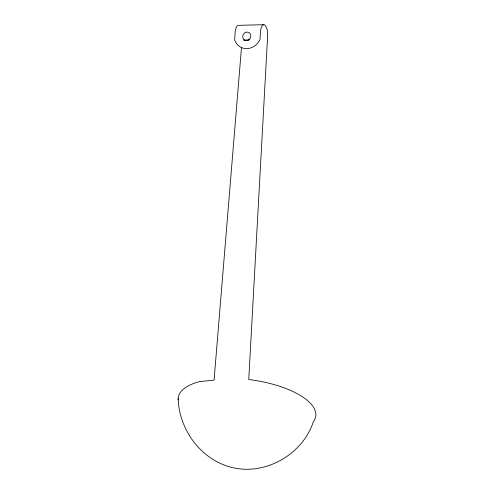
<?xml version="1.0" encoding="UTF-8"?>
<svg xmlns="http://www.w3.org/2000/svg" width="494" height="494" viewBox="0 0 494 494"><rect width="100%" height="100%" fill="white"/><g stroke="black" fill="none" stroke-linecap="round" stroke-linejoin="round"><path stroke-width="0.74" d="M241.517 47.233L214.069 380.17L199.557 381.572A69.376 27.411 7.6 0 0 178.167 399.924M313.054 422.654C302.167 454.363 266.013 475.24 233.125 467.756C201.651 460.606 179.063 430.311 178.161 398.485M243.523 40.168L249.575 39.773M263.895 24.7L238.546 25.336A9.627 3.649 88.6 0 0 235.107 32.258L234.681 40.039A14.882 13.474 -62.3 0 0 246.864 48.616A14.882 13.474 -62.3 0 0 260.029 39.403L260.462 31.622A9.627 3.649 88.6 0 1 264.846 25.083A9.627 3.649 88.6 0 1 267.581 37.025L248.748 379.516A69.376 27.411 7.6 0 1 313.042 422.166M248.501 40.057A4.366 3.952 -62.3 0 0 249.075 32.647A4.366 3.952 -62.3 0 0 242.739 36.352A4.366 3.952 -62.3 0 0 248.501 40.057"/></g></svg>
